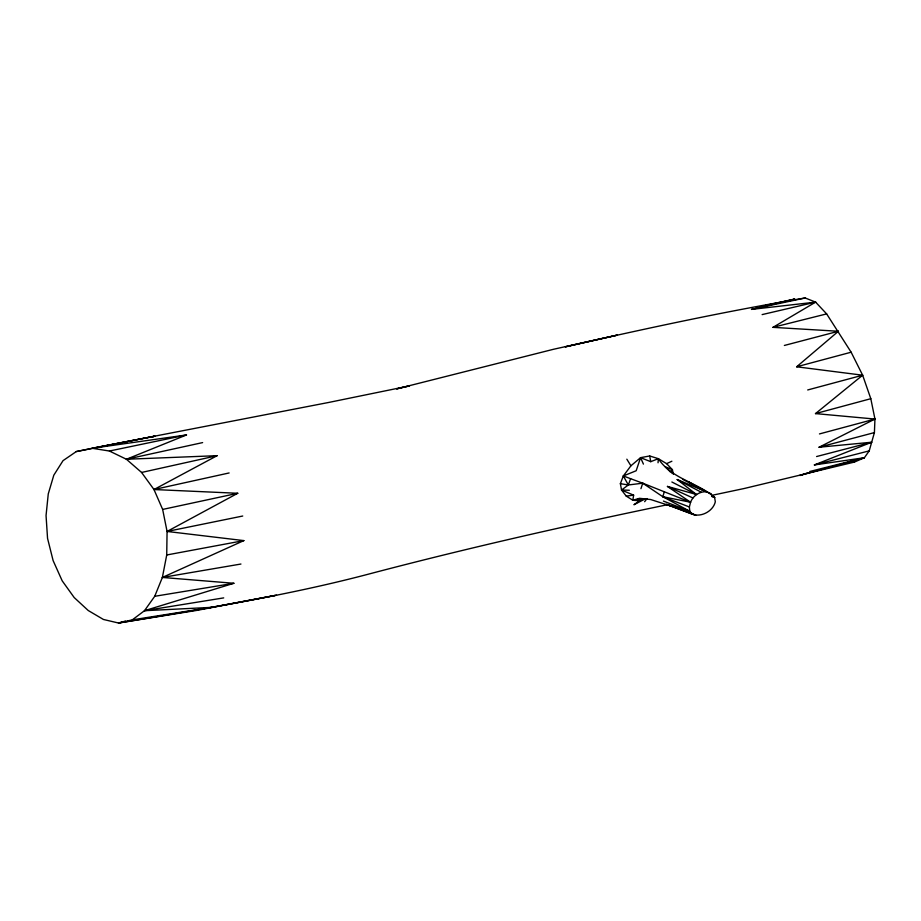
<?xml version="1.0" encoding="UTF-8"?>
<svg xmlns="http://www.w3.org/2000/svg" width="921" height="921" viewBox="0 0 921 921"><rect width="100%" height="100%" fill="white"/><g stroke="black" fill="none" stroke-linecap="round" stroke-linejoin="round"><path stroke-width="1.38" d="M668.093 504.581C568.418 525.223 469.088 547.673 370.633 573.576C287.755 595.588 203 608.896 118.521 623.022L132.313 619.856L144.482 610.704L154.728 596.29L162.372 577.444L166.724 554.983L167.069 531.452L162.649 509.428L153.98 489.535L141.581 472.461L126.419 459.257L109.415 451.025L92.169 448.274L76.27 451.578L63.042 460.638L53.809 475.19L48.26 493.932L46.05 515.553L47.547 538.348L53.119 560.601L62.191 580.829L74.198 597.556L88.243 610.519L103.428 619.465L118.521 623.022L197.267 610.324L275.137 595.45M712.301 495.256L744.064 488.533L854.435 462.077L864.37 457.749L869.217 450.876L874.409 432.594L874.95 419.055L870.806 398.701L862.643 375.204L851.142 352.213L826.644 313.9L815.615 302.134L805.173 297.978C724.758 311.448 644.861 328.705 565.344 346.849L617.427 335.071L553.567 349.266L396.629 388.904L409.5 385.899L328.762 402.442L92.169 448.274L186.503 434.954L126.419 459.257L217.126 455.676L153.98 489.535L237.756 493.276L167.069 531.452L243.846 540.604L162.372 577.444L233.888 583.281L144.482 610.704L211.427 607.376L276.53 595.185M658.043 462.791L658.342 458.681L649.696 455.976L640.579 457.656L630.92 465.796L623.333 475.95L620.374 483.663L621.537 490.03L626.257 496.108L632.819 500.241L639.485 500.759L644.251 498.906M672.042 473.498L672.388 469.675L666.597 463.643L658.342 458.681L650.733 461.674L640.579 457.656L636.169 470.758L623.333 475.95L628.329 484.976L642.743 483.191L690.554 502.233L689.38 506.976L689.76 511.247L692.085 514.102C701.065 517.66 713.119 511.236 715.306 501.807L714.627 497.432C697.669 482.512 671.409 478.782 658.342 458.681M642.628 498.733L632.819 500.241L633.625 495.153L621.537 490.03L628.329 484.976L630.597 478.701L623.333 475.95M692.085 514.102L666.482 504.397L689.76 511.247L662.832 496.73L664.306 491.71M640.935 488.671L642.743 483.191L630.597 478.701M642.743 483.191L662.832 496.73L690.554 502.233C693.029 495.809 699.5 491.284 706.453 491.768L711.3 493.794M644.642 501.703L647.026 498.572M672.388 469.675L670.465 472.093L665.261 466.763L672.388 469.675L673.412 474.373M807.913 472.818L799.808 475.489L864.37 457.749L814.383 464.921L871.669 442.23L819.057 447.226L874.95 419.055L815.499 413.598L862.643 375.204L796.642 366.788L838.421 331.261L772.972 327.346L815.615 302.134L751.513 309.387L794.662 299.083L789.688 300.868M639.485 500.759L633.947 504.743L645.299 498.837M666.597 463.643L671.87 461.237M632.819 500.241L639.519 498.307L650.733 499.539L671.041 506.113M118.521 623.022L125.36 621.099M815.499 413.598L870.806 398.701M796.642 366.788L851.142 352.213M807.705 389.963L862.643 375.204M819.46 433.929L874.95 419.055M152.011 436.945L154.786 436.209L92.169 448.274M819.057 447.226L874.409 432.594M784.37 345.456L838.421 331.261M816.593 456.54L871.669 442.23M814.383 464.921L869.217 450.876M809.686 471.517L864.37 457.749M772.972 327.346L826.644 313.9M762.128 314.602L815.615 302.134M141.581 472.461L217.126 455.676M153.98 489.535L229.133 472.957M126.419 459.257L202.62 442.598M765.535 305.427L794.662 299.083M162.649 509.428L237.756 493.276M751.513 309.387L805.173 297.978M109.415 451.025L186.503 434.954M167.069 531.452L242.741 516.025M76.27 451.578L154.786 436.209M166.724 554.983L243.846 540.604M162.372 577.444L240.945 564.032M154.728 596.29L233.888 583.281M144.482 610.704L223.711 597.89M132.313 619.856L211.427 607.376M626.257 496.108L633.625 495.153M851.614 462.089L854.435 462.077M621.537 490.03L629.354 490.248M620.374 483.663L628.329 484.976M690.554 502.233L667.437 486.426L696.46 494.485L677.2 479.553L706.453 491.768L688.597 482.005L693.329 484.814M711.991 496.592L714.627 497.432L712.255 496.039M666.482 504.397L695.908 515.357L689.748 512.341M662.832 496.73L689.38 506.976M663.431 501.093L689.76 511.247M667.437 486.426L692.903 497.95M671.87 482.005L696.46 494.485M712.186 496.177L714.627 497.432M682.945 479.427L706.453 491.768M677.2 479.553L701.238 492.205M695.7 486.219L701.606 489.719M626.833 459.188L630.92 465.796M640.579 457.656L643.422 464.103M649.696 455.976L650.733 461.674"/></g></svg>
